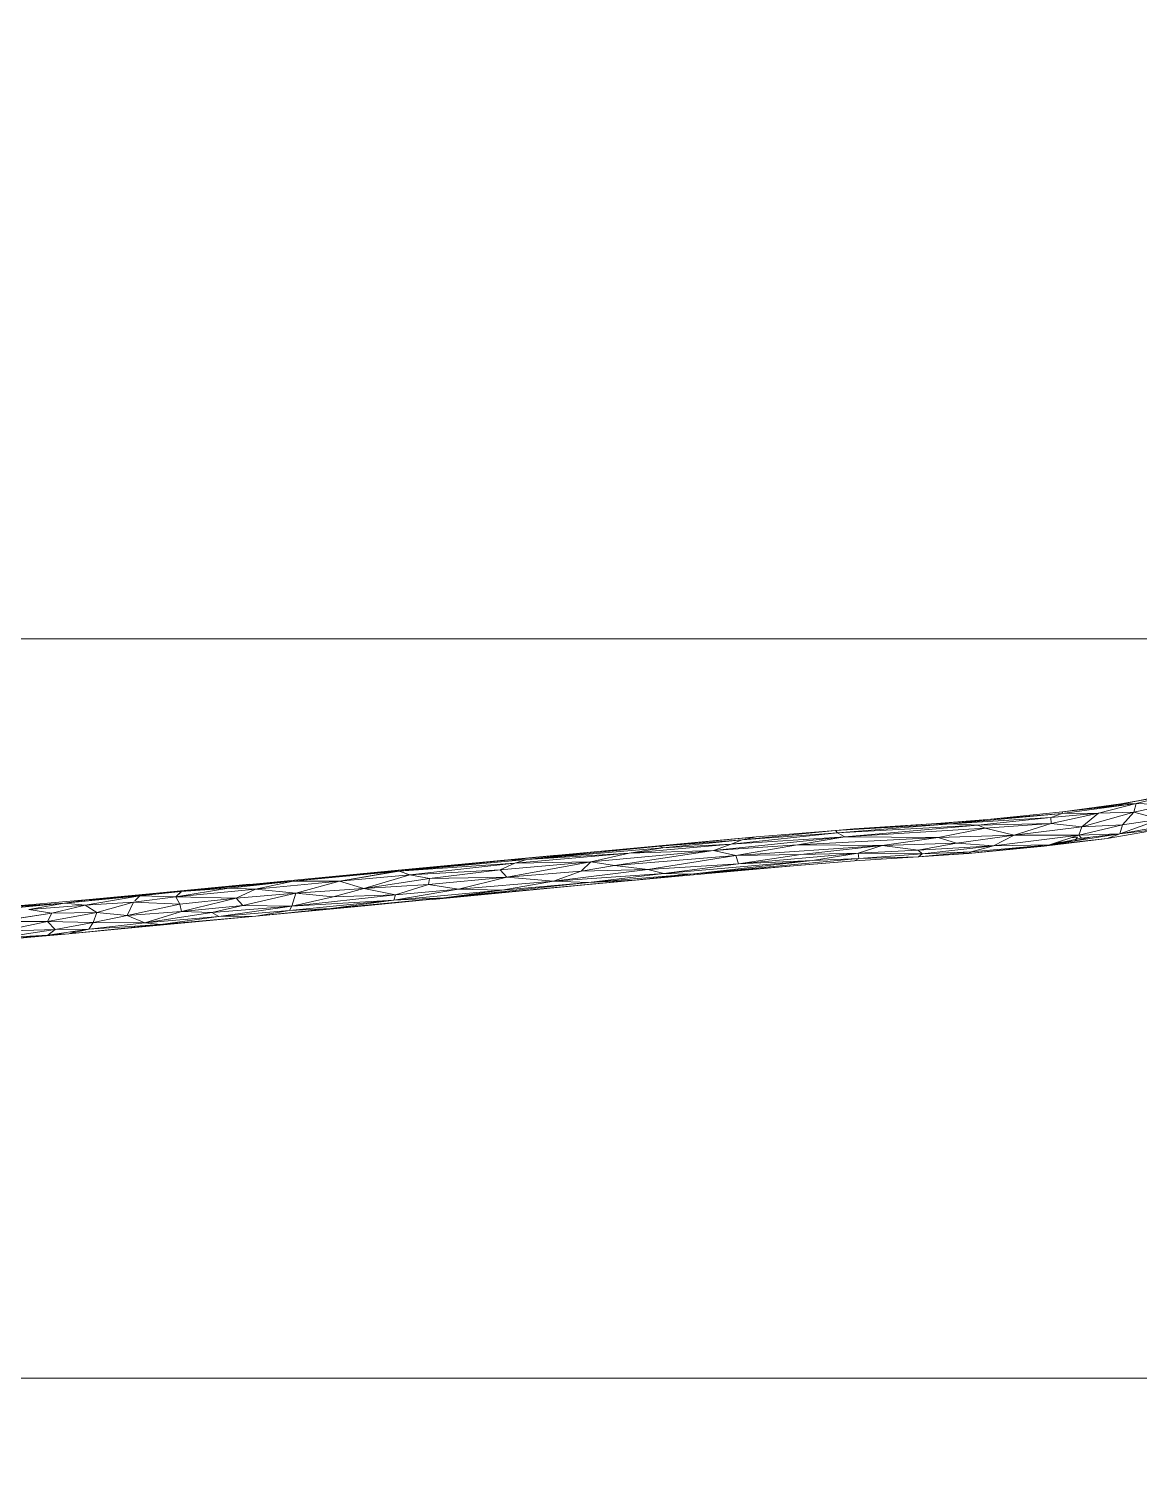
# Model space of a CAD drawing. Header units: inches. Extents: x -1767 to 184, y -1065 to 157.
# Drawn here: x -753.33 to -744.32, y -222.65 to -211.04 of the extents above; entities that cross this region are included whole.
import ezdxf

# ---------------------------------------------------------------- set-up
doc = ezdxf.new("R2010")
doc.units = ezdxf.units.IN
doc.header["$MEASUREMENT"] = 0
for name, color, linetype, lineweight in [('A-DETL-GENF', 92, 'Continuous', 9), ('E-LITE-EQPM', 33, 'Continuous', 9), ('G-IMPT', 8, 'Continuous', 9)]:
    doc.layers.add(name, color=color, linetype=linetype, lineweight=lineweight)

# ---------------------------------------------------------------- blocks, each defined once
blk = doc.blocks.new('flos_pendant16 - flos_pendant - 3D View - _3D__dwg_FLOS_AIM_Pendant_Lamps_dwg-2425-_3D_-V18-FIRST FLOOR')
at = {"layer": 'G-IMPT'}
for p, q in [((-73.734, 1.287), (-74.847, 1.199)), ((-73.981, 1.223), (-74.847, 1.199)), ((-73.981, 1.223), (-74.778, 1.014)), ((-73.981, 1.223), (-74.633, 1.171)), ((-73.981, 1.223), (-74.047, 1.058)), ((-73.203, 1.174), (-74.047, 1.058)), ((-72.631, 1.303), (-73.981, 1.223)), ((-73.734, 1.287), (-73.981, 1.223)), ((-73.25, 1.237), (-73.981, 1.223)), ((-73.981, 1.223), (-73.25, 1.237)), ((-73.203, 1.174), (-73.981, 1.223)), ((-73.203, 1.174), (-73.981, 1.223)), ((-72.524, 1.32), (-73.734, 1.287)), ((-72.524, 1.32), (-73.734, 1.287)), ((-72.631, 1.303), (-73.734, 1.287)), ((-73.115, 1.273), (-73.422, 1.234)), ((-73.115, 1.273), (-73.422, 1.234)), ((-73.203, 1.174), (-73.275, 1.017)), ((-72.631, 1.303), (-73.25, 1.237)), ((-73.203, 1.174), (-73.25, 1.237)), ((-73.115, 1.273), (-73.237, 1.267)), ((-72.631, 1.303), (-73.203, 1.174)), ((-71.567, 1.218), (-73.203, 1.174)), ((-71.977, 1.056), (-73.203, 1.174)), ((-73.176, 1.207), (-73.115, 1.273)), ((-73.045, 1.21), (-73.176, 1.207)), ((-73.176, 1.207), (-73.045, 1.21)), ((-72.774, 1.271), (-73.115, 1.273)), ((-72.774, 1.271), (-73.115, 1.273)), ((-72.524, 1.32), (-72.756, 1.301)), ((-72.524, 1.32), (-72.631, 1.303)), ((-71.078, 1.317), (-72.631, 1.303)), ((-71.13, 1.292), (-72.631, 1.303)), ((-71.567, 1.218), (-72.631, 1.303)), ((-71.078, 1.317), (-72.524, 1.32)), ((-71.847, 1.297), (-72.524, 1.32)), ((-71.567, 1.218), (-71.977, 1.056)), ((-71.977, 1.056), (-71.567, 1.218)), ((-70.872, 1.1), (-71.977, 1.056)), ((-71.13, 1.292), (-71.567, 1.218)), ((-70.198, 1.245), (-71.567, 1.218)), ((-70.132, 1.163), (-71.567, 1.218)), ((-70.872, 1.1), (-71.567, 1.218)), ((-71.078, 1.317), (-71.13, 1.292)), ((-70.127, 1.295), (-71.13, 1.292)), ((-70.198, 1.245), (-71.13, 1.292)), ((-70.127, 1.295), (-71.078, 1.317)), ((-70.371, 1.294), (-71.078, 1.317)), ((-70.912, 1.293), (-71.078, 1.317)), ((-70.132, 1.163), (-70.872, 1.1)), ((-70.132, 1.163), (-70.872, 1.1)), ((-69.456, 1.012), (-70.872, 1.1)), ((-70.536, 0.96), (-70.872, 1.1)), ((-70.872, 1.1), (-70.536, 0.96)), ((-70.872, 1.1), (-69.456, 1.012)), ((-70.127, 1.295), (-70.198, 1.245)), ((-68.994, 1.215), (-70.198, 1.245)), ((-68.986, 1.116), (-70.198, 1.245)), ((-70.198, 1.245), (-70.132, 1.163)), ((-70.198, 1.245), (-68.986, 1.116)), ((-68.986, 1.116), (-70.132, 1.163)), ((-69.456, 1.012), (-70.132, 1.163)), ((-68.906, 1.254), (-70.127, 1.295)), ((-68.994, 1.215), (-70.127, 1.295)), ((-68.986, 1.116), (-69.456, 1.012)), ((-68.994, 1.215), (-68.906, 1.254)), ((-68.994, 1.215), (-65.777, 1.207)), ((-68.994, 1.215), (-68.109, 1.168)), ((-68.994, 1.215), (-68.986, 1.116)), ((-68.109, 1.168), (-68.986, 1.116)), ((-68.986, 1.116), (-68.109, 1.168)), ((-66.704, 1.1), (-68.986, 1.116)), ((-67.897, 1.036), (-68.986, 1.116)), ((-68.986, 1.116), (-67.897, 1.036)), ((-66.704, 1.1), (-68.986, 1.116)), ((-67.88, 1.24), (-68.906, 1.254)), ((-65.777, 1.207), (-68.906, 1.254)), ((-68.906, 1.254), (-65.777, 1.207)), ((-65.777, 1.207), (-68.109, 1.168)), ((-66.704, 1.1), (-68.109, 1.168)), ((-65.271, 1.149), (-68.109, 1.168)), ((-68.109, 1.168), (-66.704, 1.1)), ((-65.271, 1.149), (-68.109, 1.168)), ((-66.704, 1.1), (-67.897, 1.036)), ((-67.897, 1.036), (-66.704, 1.1)), ((-64.697, 1.218), (-67.88, 1.24)), ((-67.88, 1.24), (-67.731, 1.236)), ((-67.88, 1.24), (-67.731, 1.236)), ((-66.704, 1.1), (-65.271, 1.149)), ((-66.665, 0.935), (-66.704, 1.1)), ((-64.972, 1.042), (-66.704, 1.1)), ((-66.704, 1.1), (-66.665, 0.935)), ((-65.996, 1.21), (-65.777, 1.207)), ((-64.697, 1.218), (-65.777, 1.207)), ((-65.271, 1.149), (-65.777, 1.207)), ((-65.777, 1.207), (-63.825, 1.182)), ((-65.777, 1.207), (-65.271, 1.149)), ((-65.618, 1.223), (-63.754, 1.221)), ((-65.618, 1.223), (-64.697, 1.218)), ((-65.271, 1.149), (-63.825, 1.182)), ((-64.972, 1.042), (-65.271, 1.149)), ((-65.271, 1.149), (-63.168, 1.091)), ((-64.972, 1.042), (-65.271, 1.149)), ((-64.972, 1.042), (-63.168, 1.091)), ((-63.754, 1.221), (-64.697, 1.218)), ((-64.697, 1.218), (-61.059, 1.212)), ((-64.697, 1.218), (-63.825, 1.182)), ((-63.825, 1.182), (-64.697, 1.218)), ((-63.754, 1.221), (-63.914, 1.217)), ((-63.754, 1.221), (-63.914, 1.217)), ((-61.059, 1.212), (-63.825, 1.182)), ((-63.168, 1.091), (-63.825, 1.182)), ((-62.17, 1.166), (-63.825, 1.182)), ((-63.754, 1.221), (-60.848, 1.218)), ((-63.754, 1.221), (-61.059, 1.212)), ((-63.754, 1.221), (-62.903, 1.215)), ((-63.754, 1.221), (-62.903, 1.215)), ((-63.168, 1.091), (-63.707, 0.954)), ((-63.168, 1.091), (-62.17, 1.166)), ((-61.348, 1.072), (-63.168, 1.091)), ((-62.288, 0.929), (-63.168, 1.091)), ((-61.059, 1.212), (-62.17, 1.166)), ((-60.108, 1.166), (-62.17, 1.166)), ((-61.348, 1.072), (-62.17, 1.166)), ((-60.108, 1.166), (-61.348, 1.072)), ((-59.349, 1.218), (-61.06, 1.21)), ((-59.349, 1.218), (-61.059, 1.212)), ((-61.059, 1.212), (-60.848, 1.218)), ((-61.059, 1.215), (-60.848, 1.218)), ((-58.898, 1.204), (-61.059, 1.212)), ((-60.108, 1.166), (-61.059, 1.212)), ((-61.059, 1.212), (-58.898, 1.204)), ((-59.349, 1.218), (-60.848, 1.218)), ((-60.108, 1.166), (-60.149, 1.067)), ((-58.898, 1.204), (-60.108, 1.166)), ((-58.898, 1.204), (-60.108, 1.166)), ((-58.109, 1.171), (-60.108, 1.166)), ((-60.108, 1.166), (-58.109, 1.171)), ((-58.159, 1.089), (-60.108, 1.166)), ((-58.159, 1.089), (-60.108, 1.166)), ((-59.349, 1.218), (-59.632, 1.207)), ((-57.461, 1.215), (-59.349, 1.218)), ((-58.528, 1.207), (-59.349, 1.218)), ((-58.898, 1.204), (-59.349, 1.218)), ((-57.461, 1.215), (-58.898, 1.204)), ((-58.109, 1.171), (-58.898, 1.204)), ((-58.159, 1.089), (-58.109, 1.171)), ((-58.159, 1.089), (-58.109, 1.171)), ((-56.759, 1.157), (-58.159, 1.089)), ((-57.461, 1.215), (-58.109, 1.171)), ((-56.759, 1.157), (-58.109, 1.171)), ((-55.157, 1.21), (-57.461, 1.215)), ((-55.638, 1.201), (-57.461, 1.215)), ((-57.461, 1.215), (-56.759, 1.157)), ((-55.157, 1.21), (-57.461, 1.215)), ((-55.638, 1.201), (-56.759, 1.157)), ((-55.346, 1.144), (-56.759, 1.157)), ((-56.636, 1.069), (-56.759, 1.157)), ((-56.759, 1.157), (-56.636, 1.069)), ((-55.346, 1.144), (-56.759, 1.157)), ((-55.346, 1.144), (-56.636, 1.069)), ((-55.346, 1.144), (-56.064, 0.99)), ((-53.884, 1.21), (-55.638, 1.201)), ((-55.638, 1.201), (-55.157, 1.21)), ((-55.638, 1.201), (-54.274, 1.16)), ((-55.638, 1.201), (-55.346, 1.144)), ((-55.638, 1.201), (-55.346, 1.144)), ((-55.157, 1.21), (-55.637, 1.205)), ((-54.274, 1.16), (-55.346, 1.144)), ((-55.346, 1.144), (-54.274, 1.16)), ((-54.365, 1.042), (-55.346, 1.144)), ((-55.022, 0.971), (-55.346, 1.144)), ((-55.346, 1.144), (-54.365, 1.042)), ((-53.884, 1.21), (-55.157, 1.21)), ((-54.365, 1.042), (-54.274, 1.16)), ((-54.365, 1.042), (-54.274, 1.16)), ((-53.633, 1.105), (-54.365, 1.042)), ((-54.365, 1.042), (-53.633, 1.105)), ((-53.884, 1.21), (-54.274, 1.16)), ((-53.488, 1.201), (-54.274, 1.16)), ((-53.633, 1.105), (-54.274, 1.16)), ((-53.633, 1.105), (-54.274, 1.16)), ((-53.884, 1.21), (-54.023, 1.173)), ((-52.504, 1.199), (-53.884, 1.21)), ((-53.488, 1.201), (-53.884, 1.21)), ((-53.616, 1.195), (-53.884, 1.21)), ((-53.488, 1.201), (-53.633, 1.105)), ((-53.488, 1.201), (-53.633, 1.105)), ((-52.575, 1.163), (-53.633, 1.105)), ((-52.616, 1.042), (-53.633, 1.105)), ((-53.502, 0.938), (-53.633, 1.105)), ((-52.504, 1.199), (-53.488, 1.201)), ((-52.575, 1.163), (-53.488, 1.201)), ((-74.284, 0.833), (-74.941, 0.756)), ((-74.047, 1.058), (-74.778, 1.014)), ((-74.284, 0.833), (-74.778, 1.014)), ((-74.284, 0.833), (-74.347, 0.676)), ((-74.284, 0.833), (-74.047, 1.058)), ((-74.284, 0.833), (-74.047, 1.058)), ((-73.275, 1.017), (-74.284, 0.833)), ((-73.613, 0.789), (-74.284, 0.833)), ((-73.275, 1.017), (-74.047, 1.058)), ((-73.613, 0.789), (-73.275, 1.017)), ((-72.697, 0.899), (-73.613, 0.789)), ((-71.977, 1.056), (-73.275, 1.017)), ((-72.697, 0.899), (-73.275, 1.017)), ((-72.697, 0.899), (-73.275, 1.017)), ((-72.703, 0.786), (-72.697, 0.899)), ((-71.977, 1.056), (-72.697, 0.899)), ((-71.977, 1.056), (-72.697, 0.899)), ((-71.309, 0.8), (-72.697, 0.899)), ((-71.438, 0.872), (-72.697, 0.899)), ((-71.309, 0.8), (-72.697, 0.899)), ((-72.697, 0.899), (-71.438, 0.872)), ((-70.536, 0.96), (-71.977, 1.056)), ((-71.438, 0.872), (-71.977, 1.056)), ((-71.438, 0.872), (-71.977, 1.056)), ((-70.536, 0.96), (-71.438, 0.872)), ((-68.763, 0.778), (-71.438, 0.872)), ((-71.309, 0.8), (-71.438, 0.872)), ((-68.763, 0.778), (-71.438, 0.872)), ((-69.456, 1.012), (-70.536, 0.96)), ((-68.763, 0.778), (-70.536, 0.96)), ((-67.853, 0.844), (-70.536, 0.96)), ((-70.536, 0.96), (-67.853, 0.844)), ((-67.897, 1.036), (-69.456, 1.012)), ((-66.665, 0.935), (-69.456, 1.012)), ((-67.853, 0.844), (-69.456, 1.012)), ((-67.853, 0.844), (-69.456, 1.012)), ((-68.763, 0.778), (-67.853, 0.844)), ((-66.665, 0.935), (-67.897, 1.036)), ((-66.665, 0.935), (-67.853, 0.844)), ((-66.25, 0.8), (-67.853, 0.844)), ((-66.665, 0.935), (-64.972, 1.042)), ((-66.665, 0.935), (-64.972, 1.042)), ((-64.35, 0.905), (-66.665, 0.935)), ((-66.25, 0.8), (-66.665, 0.935)), ((-64.35, 0.905), (-66.25, 0.8)), ((-64.35, 0.905), (-64.972, 1.042)), ((-64.972, 1.042), (-63.707, 0.954)), ((-64.972, 1.042), (-64.35, 0.905)), ((-64.35, 0.905), (-63.707, 0.954)), ((-64.35, 0.905), (-63.707, 0.954)), ((-64.35, 0.905), (-63.905, 0.795)), ((-64.35, 0.905), (-63.905, 0.795)), ((-63.905, 0.795), (-63.707, 0.954)), ((-63.707, 0.954), (-63.905, 0.795)), ((-63.905, 0.795), (-62.288, 0.929)), ((-63.905, 0.795), (-62.288, 0.929)), ((-62.288, 0.929), (-63.707, 0.954)), ((-61.348, 1.072), (-62.288, 0.929)), ((-60.79, 0.929), (-62.288, 0.929)), ((-60.82, 0.814), (-62.288, 0.929)), ((-62.176, 0.781), (-62.288, 0.929)), ((-60.79, 0.929), (-62.288, 0.929)), ((-62.288, 0.929), (-62.176, 0.781)), ((-60.149, 1.067), (-61.348, 1.072)), ((-60.79, 0.929), (-61.348, 1.072)), ((-60.79, 0.929), (-60.82, 0.814)), ((-59.561, 0.885), (-60.82, 0.814)), ((-60.149, 1.067), (-60.79, 0.929)), ((-59.561, 0.885), (-60.79, 0.929)), ((-60.79, 0.929), (-59.561, 0.885)), ((-60.452, 0.709), (-59.561, 0.885)), ((-58.159, 1.089), (-60.149, 1.067)), ((-60.149, 1.067), (-58.159, 1.089)), ((-58.964, 0.992), (-60.149, 1.067)), ((-60.149, 1.067), (-59.561, 0.885)), ((-59.561, 0.885), (-60.149, 1.067)), ((-60.149, 1.067), (-58.964, 0.992)), ((-58.964, 0.992), (-59.561, 0.885)), ((-59.113, 0.707), (-59.561, 0.885)), ((-58.263, 0.85), (-59.561, 0.885)), ((-59.113, 0.707), (-59.561, 0.885)), ((-59.113, 0.707), (-58.263, 0.85)), ((-58.159, 1.089), (-58.964, 0.992)), ((-58.964, 0.992), (-58.159, 1.089)), ((-58.263, 0.85), (-58.964, 0.992)), ((-58.964, 0.992), (-58.263, 0.85)), ((-58.159, 1.089), (-58.263, 0.85)), ((-57.232, 0.99), (-58.263, 0.85)), ((-57.122, 0.839), (-58.263, 0.85)), ((-57.505, 0.701), (-58.263, 0.85)), ((-56.636, 1.069), (-58.159, 1.089)), ((-58.159, 1.089), (-57.232, 0.99)), ((-56.636, 1.069), (-58.159, 1.089)), ((-57.122, 0.839), (-57.505, 0.701)), ((-56.636, 1.069), (-57.232, 0.99)), ((-57.232, 0.99), (-56.636, 1.069)), ((-56.064, 0.99), (-57.232, 0.99)), ((-57.122, 0.839), (-57.232, 0.99)), ((-57.232, 0.99), (-56.064, 0.99)), ((-56.064, 0.99), (-57.122, 0.839)), ((-56.064, 0.99), (-57.122, 0.839)), ((-56.045, 0.85), (-57.122, 0.839)), ((-57.122, 0.839), (-56.045, 0.85)), ((-55.981, 0.707), (-57.122, 0.839)), ((-57.122, 0.839), (-55.981, 0.707)), ((-56.064, 0.99), (-56.636, 1.069)), ((-56.636, 1.069), (-56.064, 0.99)), ((-55.022, 0.971), (-56.064, 0.99)), ((-56.045, 0.85), (-56.064, 0.99)), ((-56.064, 0.99), (-56.045, 0.85)), ((-56.064, 0.99), (-55.022, 0.971)), ((-55.022, 0.971), (-56.045, 0.85)), ((-56.045, 0.85), (-55.022, 0.971)), ((-55.168, 0.729), (-56.045, 0.85)), ((-55.981, 0.707), (-56.045, 0.85)), ((-55.981, 0.707), (-56.045, 0.85)), ((-55.022, 0.971), (-55.168, 0.729)), ((-54.458, 0.861), (-55.168, 0.729)), ((-55.168, 0.729), (-54.458, 0.861)), ((-54.365, 1.042), (-55.022, 0.971)), ((-54.458, 0.861), (-55.022, 0.971)), ((-54.458, 0.861), (-55.022, 0.971)), ((-54.365, 1.042), (-54.458, 0.861)), ((-53.502, 0.938), (-54.458, 0.861)), ((-53.603, 0.792), (-54.458, 0.861)), ((-54.247, 0.696), (-54.458, 0.861)), ((-54.458, 0.861), (-54.247, 0.696)), ((-53.502, 0.938), (-54.365, 1.042)), ((-53.502, 0.938), (-54.365, 1.042)), ((-53.502, 0.938), (-53.603, 0.792)), ((-53.603, 0.792), (-53.502, 0.938)), ((-52.545, 0.85), (-53.603, 0.792)), ((-52.616, 1.042), (-53.502, 0.938)), ((-52.545, 0.85), (-53.502, 0.938)), ((-74.185, 0.649), (-75.007, 0.564)), ((-74.347, 0.676), (-74.99, 0.577)), ((-74.99, 0.577), (-74.347, 0.676)), ((-74.058, 0.652), (-74.99, 0.577)), ((-74.185, 0.649), (-74.99, 0.577)), ((-74.347, 0.676), (-74.941, 0.756)), ((-73.613, 0.789), (-74.347, 0.676)), ((-72.925, 0.734), (-74.347, 0.676)), ((-72.934, 0.698), (-74.347, 0.676)), ((-74.058, 0.652), (-74.347, 0.676)), ((-74.003, 0.682), (-74.134, 0.658)), ((-74.134, 0.658), (-74.003, 0.682)), ((-73.6, 0.688), (-74.095, 0.655)), ((-73.6, 0.688), (-74.095, 0.655)), ((-72.934, 0.698), (-74.058, 0.652)), ((-73.563, 0.689), (-74.058, 0.652)), ((-72.925, 0.734), (-73.613, 0.789)), ((-72.703, 0.786), (-73.613, 0.789)), ((-72.925, 0.734), (-73.613, 0.789)), ((-72.925, 0.734), (-72.934, 0.698)), ((-71.498, 0.707), (-72.934, 0.698)), ((-72.934, 0.698), (-71.498, 0.707)), ((-72.925, 0.734), (-72.703, 0.786)), ((-70.795, 0.726), (-72.925, 0.734)), ((-71.498, 0.707), (-72.925, 0.734)), ((-71.309, 0.8), (-72.703, 0.786)), ((-70.795, 0.726), (-72.703, 0.786)), ((-70.795, 0.726), (-71.498, 0.707)), ((-70.528, 0.696), (-71.498, 0.707)), ((-70.528, 0.699), (-71.498, 0.707)), ((-71.498, 0.707), (-70.528, 0.699)), ((-68.631, 0.693), (-71.309, 0.8)), ((-68.763, 0.778), (-71.309, 0.8)), ((-71.309, 0.8), (-70.795, 0.726)), ((-70.795, 0.726), (-71.309, 0.8)), ((-68.601, 0.641), (-70.795, 0.726)), ((-68.631, 0.693), (-70.795, 0.726)), ((-70.528, 0.696), (-70.795, 0.726)), ((-68.631, 0.693), (-70.795, 0.726)), ((-68.953, 0.646), (-70.528, 0.696)), ((-68.601, 0.641), (-70.528, 0.696)), ((-68.953, 0.646), (-69.195, 0.658)), ((-69.195, 0.658), (-68.953, 0.646)), ((-68.601, 0.641), (-68.953, 0.646)), ((-68.601, 0.641), (-68.953, 0.646)), ((-66.25, 0.8), (-68.763, 0.778)), ((-66.599, 0.715), (-68.763, 0.778)), ((-68.631, 0.693), (-68.763, 0.778)), ((-68.763, 0.778), (-68.631, 0.693)), ((-66.599, 0.715), (-68.763, 0.778)), ((-66.599, 0.715), (-68.631, 0.693)), ((-68.631, 0.693), (-66.599, 0.715)), ((-66.814, 0.649), (-68.631, 0.693)), ((-68.601, 0.641), (-68.631, 0.693)), ((-66.814, 0.649), (-68.601, 0.641)), ((-67.086, 0.619), (-68.601, 0.641)), ((-67.086, 0.619), (-66.814, 0.649)), ((-67.086, 0.619), (-65.252, 0.621)), ((-67.086, 0.619), (-63.99, 0.608)), ((-66.814, 0.649), (-66.599, 0.715)), ((-66.814, 0.649), (-65.296, 0.657)), ((-65.296, 0.657), (-66.814, 0.649)), ((-66.814, 0.649), (-65.252, 0.621)), ((-66.25, 0.8), (-66.599, 0.715)), ((-66.599, 0.715), (-64.65, 0.701)), ((-66.599, 0.715), (-65.296, 0.657)), ((-65.296, 0.657), (-66.599, 0.715)), ((-66.25, 0.8), (-64.65, 0.701)), ((-66.25, 0.8), (-63.905, 0.795)), ((-66.25, 0.8), (-63.905, 0.795)), ((-64.65, 0.701), (-65.296, 0.657)), ((-65.252, 0.621), (-65.296, 0.657)), ((-65.296, 0.657), (-62.701, 0.63)), ((-65.252, 0.621), (-62.701, 0.63)), ((-65.252, 0.621), (-63.99, 0.608)), ((-64.65, 0.701), (-63.905, 0.795)), ((-63.905, 0.795), (-64.65, 0.701)), ((-64.65, 0.701), (-62.467, 0.682)), ((-64.65, 0.701), (-62.701, 0.63)), ((-62.467, 0.682), (-64.65, 0.701)), ((-64.65, 0.701), (-62.701, 0.63)), ((-63.99, 0.608), (-62.701, 0.63)), ((-63.99, 0.608), (-62.701, 0.63)), ((-63.99, 0.608), (-62.338, 0.61)), ((-63.99, 0.608), (-60.375, 0.605)), ((-63.99, 0.608), (-60.889, 0.608)), ((-63.905, 0.795), (-62.467, 0.682)), ((-63.905, 0.795), (-62.176, 0.781)), ((-60.375, 0.605), (-63.28, 0.605)), ((-62.467, 0.682), (-62.701, 0.63)), ((-62.701, 0.63), (-62.467, 0.682)), ((-60.257, 0.621), (-62.701, 0.63)), ((-62.701, 0.63), (-62.338, 0.61)), ((-62.467, 0.682), (-62.176, 0.781)), ((-62.467, 0.682), (-62.176, 0.781)), ((-60.452, 0.709), (-62.467, 0.682)), ((-60.257, 0.621), (-62.467, 0.682)), ((-60.257, 0.621), (-62.338, 0.61)), ((-60.375, 0.605), (-62.338, 0.61)), ((-60.82, 0.814), (-62.176, 0.781)), ((-62.176, 0.781), (-60.82, 0.814)), ((-60.452, 0.709), (-62.176, 0.781)), ((-60.452, 0.709), (-62.176, 0.781)), ((-60.889, 0.608), (-61.472, 0.615)), ((-60.256, 0.625), (-60.889, 0.608)), ((-60.374, 0.609), (-60.889, 0.608)), ((-60.375, 0.605), (-60.889, 0.608)), ((-60.452, 0.709), (-60.82, 0.814)), ((-59.113, 0.707), (-60.452, 0.709)), ((-60.257, 0.621), (-60.452, 0.709)), ((-60.257, 0.621), (-60.375, 0.605)), ((-58.233, 0.619), (-60.375, 0.605)), ((-57.397, 0.602), (-60.375, 0.605)), ((-59.113, 0.707), (-60.257, 0.621)), ((-58.233, 0.619), (-60.257, 0.621)), ((-58.879, 0.614), (-59.211, 0.62)), ((-59.211, 0.62), (-58.879, 0.614)), ((-58.233, 0.619), (-59.113, 0.707)), ((-59.113, 0.707), (-57.505, 0.701)), ((-59.113, 0.707), (-58.233, 0.619)), ((-58.233, 0.619), (-57.505, 0.701)), ((-57.505, 0.701), (-58.233, 0.619)), ((-57.001, 0.638), (-58.233, 0.619)), ((-56.091, 0.616), (-58.233, 0.619)), ((-57.397, 0.602), (-58.233, 0.619)), ((-57.397, 0.602), (-57.572, 0.618)), ((-55.981, 0.707), (-57.505, 0.701)), ((-55.981, 0.707), (-57.505, 0.701)), ((-57.001, 0.638), (-57.505, 0.701)), ((-56.091, 0.616), (-57.397, 0.602)), ((-56.092, 0.614), (-57.397, 0.602)), ((-57.397, 0.602), (-56.092, 0.614)), ((-55.621, 0.599), (-57.397, 0.602)), ((-55.981, 0.707), (-57.001, 0.638)), ((-56.091, 0.616), (-57.001, 0.638)), ((-57.001, 0.638), (-56.091, 0.616)), ((-55.981, 0.707), (-56.091, 0.616)), ((-55.3, 0.621), (-56.091, 0.616)), ((-55.621, 0.599), (-56.091, 0.616)), ((-55.904, 0.616), (-56.091, 0.616)), ((-55.904, 0.616), (-56.091, 0.616)), ((-55.168, 0.729), (-55.981, 0.707)), ((-55.3, 0.621), (-55.981, 0.707)), ((-55.3, 0.621), (-55.981, 0.707)), ((-54.5, 0.613), (-55.904, 0.616)), ((-55.621, 0.599), (-55.904, 0.616)), ((-55.904, 0.616), (-54.5, 0.613)), ((-55.3, 0.621), (-55.621, 0.599)), ((-54.5, 0.613), (-55.621, 0.599)), ((-54.332, 0.597), (-55.621, 0.599)), ((-55.3, 0.621), (-55.196, 0.705)), ((-55.3, 0.621), (-54.247, 0.696)), ((-53.862, 0.621), (-55.3, 0.621)), ((-54.332, 0.597), (-55.3, 0.621)), ((-55.3, 0.621), (-53.862, 0.621)), ((-54.247, 0.696), (-55.168, 0.729)), ((-54.247, 0.696), (-55.168, 0.729)), ((-54.128, 0.621), (-54.5, 0.613)), ((-54.5, 0.613), (-54.332, 0.597)), ((-53.862, 0.621), (-54.332, 0.597)), ((-52.591, 0.586), (-54.332, 0.597)), ((-53.603, 0.792), (-54.247, 0.696)), ((-53.169, 0.679), (-54.247, 0.696)), ((-53.862, 0.621), (-54.247, 0.696)), ((-53.169, 0.679), (-53.862, 0.621)), ((-52.844, 0.621), (-53.862, 0.621)), ((-52.591, 0.586), (-53.862, 0.621)), ((-52.844, 0.621), (-53.862, 0.621)), ((-53.169, 0.679), (-53.603, 0.792)), ((-52.96, 0.602), (-53.518, 0.621))]:
    blk.add_line(p, q, dxfattribs=at)
at = {"layer": 'G-IMPT', "flags": 128}
for points in [[(-74.047, 1.058), (-73.981, 1.223), (-74.847, 1.199), (-73.734, 1.287)], [(-74.633, 1.171), (-73.981, 1.223), (-74.778, 1.014), (-74.284, 0.833)], [(-74.047, 1.058), (-74.778, 1.014), (-74.633, 1.171)], [(-73.613, 0.789), (-74.284, 0.833), (-73.275, 1.017), (-71.977, 1.056), (-73.203, 1.174), (-72.631, 1.303), (-73.25, 1.237), (-73.203, 1.174)], [(-73.203, 1.174), (-74.047, 1.058), (-73.275, 1.017), (-73.613, 0.789), (-72.703, 0.786), (-70.795, 0.726), (-71.498, 0.707), (-70.528, 0.696)], [(-73.981, 1.223), (-73.734, 1.287), (-72.631, 1.303), (-73.981, 1.223)], [(-73.275, 1.017), (-73.203, 1.174), (-71.567, 1.218), (-72.631, 1.303), (-71.13, 1.292)], [(-73.176, 1.207), (-73.115, 1.273), (-73.237, 1.267)], [(-72.756, 1.301), (-72.524, 1.32), (-72.631, 1.303), (-71.078, 1.317), (-71.13, 1.292), (-71.567, 1.218)], [(-70.371, 1.294), (-71.078, 1.317), (-72.524, 1.32), (-71.847, 1.297)], [(-70.872, 1.1), (-71.977, 1.056), (-70.536, 0.96)], [(-71.567, 1.218), (-70.198, 1.245), (-71.13, 1.292), (-70.127, 1.295)], [(-70.132, 1.163), (-71.567, 1.218), (-70.872, 1.1)], [(-70.912, 1.293), (-71.078, 1.317), (-70.127, 1.295), (-70.198, 1.245)], [(-70.198, 1.245), (-68.994, 1.215), (-70.127, 1.295), (-68.906, 1.254)], [(-69.456, 1.012), (-70.132, 1.163), (-70.198, 1.245)], [(-69.456, 1.012), (-68.986, 1.116), (-70.132, 1.163)], [(-67.88, 1.24), (-68.906, 1.254), (-68.994, 1.215), (-68.109, 1.168)], [(-68.109, 1.168), (-65.777, 1.207), (-68.994, 1.215), (-68.986, 1.116)], [(-67.88, 1.24), (-64.697, 1.218), (-65.777, 1.207), (-65.996, 1.21)], [(-65.271, 1.149), (-66.704, 1.1), (-64.972, 1.042)], [(-62.288, 0.929), (-63.707, 0.954), (-63.168, 1.091), (-65.271, 1.149), (-63.825, 1.182), (-65.777, 1.207)], [(-63.707, 0.954), (-64.972, 1.042), (-63.168, 1.091)], [(-64.697, 1.218), (-63.754, 1.221), (-64.696, 1.221)], [(-64.697, 1.218), (-61.059, 1.218), (-62.17, 1.166)], [(-62.17, 1.166), (-63.825, 1.182), (-61.059, 1.212), (-63.754, 1.221), (-60.848, 1.221), (-61.059, 1.212)], [(-61.348, 1.072), (-62.17, 1.166), (-63.168, 1.091), (-63.825, 1.182)], [(-62.288, 0.929), (-63.168, 1.091), (-61.348, 1.072), (-62.288, 0.929), (-60.82, 0.814)], [(-62.17, 1.166), (-60.108, 1.166), (-61.348, 1.072)], [(-61.06, 1.21), (-59.349, 1.218), (-61.059, 1.212)], [(-61.059, 1.215), (-60.848, 1.218), (-59.349, 1.218)], [(-61.059, 1.212), (-60.108, 1.166), (-60.149, 1.067)], [(-59.632, 1.207), (-59.349, 1.218), (-58.898, 1.204)], [(-57.461, 1.215), (-59.349, 1.215), (-58.529, 1.207)], [(-58.109, 1.171), (-58.898, 1.204), (-57.461, 1.215), (-55.638, 1.201)], [(-56.759, 1.157), (-58.159, 1.089), (-57.232, 0.99)], [(-58.109, 1.171), (-57.461, 1.215), (-56.759, 1.157), (-58.109, 1.171)], [(-54.274, 1.16), (-55.638, 1.201), (-56.759, 1.157)], [(-56.636, 1.069), (-55.346, 1.144), (-56.064, 0.99)], [(-53.884, 1.21), (-55.638, 1.201), (-55.157, 1.21)], [(-53.616, 1.195), (-53.884, 1.21), (-53.488, 1.201), (-52.575, 1.163), (-52.504, 1.199), (-53.488, 1.201), (-54.274, 1.16), (-53.884, 1.21), (-55.157, 1.21), (-55.637, 1.205)], [(-55.168, 0.729), (-55.022, 0.971), (-55.346, 1.144)], [(-53.633, 1.105), (-53.502, 0.938), (-54.458, 0.861)], [(-52.827, 1.174), (-52.504, 1.199), (-53.884, 1.21), (-54.023, 1.173)], [(-51.635, 0.935), (-51.673, 1.108), (-52.575, 1.163), (-53.633, 1.105), (-52.616, 1.042), (-52.575, 1.163)], [(-51.673, 1.108), (-52.616, 1.042), (-53.502, 0.938), (-52.545, 0.85), (-53.603, 0.792)], [(-74.284, 0.833), (-74.941, 0.756), (-74.347, 0.676)], [(-74.058, 0.652), (-72.934, 0.698), (-74.347, 0.676), (-74.284, 0.833)], [(-71.309, 0.8), (-72.703, 0.786), (-72.697, 0.899), (-73.613, 0.789)], [(-70.536, 0.96), (-71.438, 0.872), (-71.309, 0.8)], [(-69.456, 1.012), (-70.536, 0.96), (-68.763, 0.778)], [(-67.897, 1.036), (-69.456, 1.012), (-66.665, 0.935)], [(-64.65, 0.701), (-66.25, 0.8), (-68.763, 0.778), (-67.853, 0.844)], [(-66.599, 0.715), (-66.25, 0.8), (-67.853, 0.844), (-66.665, 0.935), (-67.897, 1.036)], [(-66.665, 0.935), (-64.35, 0.905), (-66.25, 0.8), (-66.665, 0.935)], [(-60.82, 0.814), (-60.79, 0.929), (-61.348, 1.072)], [(-61.348, 1.072), (-60.149, 1.067), (-60.79, 0.929)], [(-59.561, 0.885), (-60.82, 0.814), (-60.452, 0.709)], [(-59.561, 0.885), (-60.452, 0.709), (-59.113, 0.707)], [(-58.263, 0.85), (-59.561, 0.885), (-58.964, 0.992)], [(-58.263, 0.85), (-59.113, 0.707), (-57.505, 0.701), (-58.263, 0.85), (-57.232, 0.99)], [(-58.159, 1.089), (-58.263, 0.85), (-57.122, 0.839)], [(-57.232, 0.99), (-57.122, 0.839), (-57.505, 0.701)], [(-56.045, 0.85), (-55.168, 0.729), (-55.981, 0.707)], [(-55.022, 0.971), (-54.365, 1.042), (-54.458, 0.861), (-53.603, 0.792)], [(-74.941, 0.756), (-74.99, 0.577), (-74.058, 0.652)], [(-73.613, 0.789), (-74.347, 0.676), (-72.925, 0.734)], [(-74.347, 0.676), (-74.058, 0.652), (-73.563, 0.689)], [(-72.934, 0.698), (-72.925, 0.734), (-72.703, 0.786)], [(-71.498, 0.707), (-72.925, 0.734), (-70.795, 0.726)], [(-68.763, 0.778), (-71.309, 0.8), (-68.631, 0.693)], [(-68.953, 0.646), (-70.528, 0.696), (-70.795, 0.726)], [(-70.795, 0.726), (-68.601, 0.641), (-68.631, 0.693), (-66.814, 0.649)], [(-68.601, 0.641), (-68.953, 0.646), (-68.601, 0.641), (-70.528, 0.696)], [(-66.814, 0.649), (-68.601, 0.641), (-67.086, 0.619)], [(-66.814, 0.649), (-67.086, 0.619), (-65.252, 0.619), (-66.814, 0.649), (-66.599, 0.715)], [(-67.086, 0.619), (-63.99, 0.608), (-65.252, 0.621), (-65.296, 0.657), (-62.701, 0.63), (-65.252, 0.621)], [(-66.599, 0.715), (-64.65, 0.701), (-65.296, 0.657)], [(-60.375, 0.605), (-62.338, 0.61), (-63.99, 0.61)], [(-62.176, 0.781), (-63.905, 0.795), (-62.467, 0.682)], [(-60.452, 0.709), (-62.467, 0.682), (-60.257, 0.621), (-62.701, 0.63)], [(-62.701, 0.63), (-62.338, 0.61), (-60.257, 0.621)], [(-61.472, 0.615), (-60.889, 0.608), (-60.374, 0.609)], [(-58.233, 0.619), (-60.375, 0.605), (-60.889, 0.608), (-60.256, 0.625)], [(-57.397, 0.602), (-60.375, 0.602), (-60.257, 0.621), (-60.452, 0.709)], [(-58.233, 0.619), (-60.257, 0.619), (-59.113, 0.707)], [(-57.505, 0.701), (-57.001, 0.638), (-58.233, 0.619)], [(-58.233, 0.619), (-57.397, 0.602), (-57.572, 0.618)], [(-56.091, 0.619), (-55.981, 0.707), (-57.001, 0.638)], [(-56.091, 0.616), (-55.621, 0.599), (-55.904, 0.616)], [(-54.332, 0.597), (-55.621, 0.599), (-54.5, 0.613), (-54.128, 0.621)], [(-53.169, 0.679), (-54.247, 0.696), (-55.3, 0.621), (-55.196, 0.705)], [(-52.844, 0.621), (-52.591, 0.586), (-54.332, 0.597), (-55.3, 0.621)], [(-54.5, 0.613), (-54.332, 0.597), (-53.862, 0.621), (-54.247, 0.696), (-53.603, 0.792)], [(-53.862, 0.621), (-53.169, 0.679), (-53.603, 0.792)], [(-53.862, 0.621), (-52.591, 0.586), (-51.778, 0.588), (-51.544, 0.583), (-49.98, 0.577), (-50.444, 0.58), (-50.194, 0.596)], [(-53.518, 0.621), (-52.96, 0.602), (-53.151, 0.601)]]:
    blk.add_lwpolyline(points, dxfattribs=at)
blk.add_lwpolyline([(-55.621, 0.599), (-57.397, 0.599), (-56.091, 0.616), (-55.3, 0.621)], close=True, dxfattribs=at)
blk = doc.blocks.new('flos_pendant16 - flos_pendant - 3D View - _3D__dwg-V19-FIRST FLOOR')
at = {"xscale": 0.426201584994806, "yscale": 0.426201584994806, "zscale": 0.426201584994806}
blk.add_blockref('flos_pendant16 - flos_pendant - 3D View - _3D__dwg_FLOS_AIM_Pendant_Lamps_dwg-2425-_3D_-V18-FIRST FLOOR', (0.705, -0.376), dxfattribs=at)
blk = doc.blocks.new('flos_pendant16 - flos_pendant16 2-V20-FIRST FLOOR')
blk.add_blockref('flos_pendant16 - flos_pendant - 3D View - _3D__dwg-V19-FIRST FLOOR', (0, 0))

msp = doc.modelspace()

# ---------------------------------------------------------------- hatches: boundary and pattern name
at = {"layer": 'A-DETL-GENF'}
h = msp.add_hatch(dxfattribs=at)
h.set_pattern_fill('FP1_12', style=0, pattern_type=2)
h.set_pattern_definition([(0, (0, 0), (0, 6), [])])
h.paths.add_polyline_path([(-850.187, -314.948), (-830.063, -314.948), (-830.063, -299.793), (-556.779, -299.793), (-556.779, -106.837), (-967.915, -51.624), (-967.915, -314.948), (-962.365, -314.948), (-962.365, -308.8), (-932.365, -308.8), (-932.365, -314.948), (-853.937, -314.948)], flags=0)
h.paths.add_polyline_path([(-751.704, -218.257), (-751.704, -218.257), (-751.652, -218.25)], flags=0)
h.paths.add_polyline_path([(-801.072, -213.424), (-801.072, -213.424), (-801.01, -213.424)], flags=0)

# ---------------------------------------------------------------- block references
at = {"layer": 'E-LITE-EQPM', "rotation": 185.4644837373745}
msp.add_blockref('flos_pendant16 - flos_pendant16 2-V20-FIRST FLOOR', (-775.181, -220.37), dxfattribs=at)

doc.saveas('drawing.dxf')
